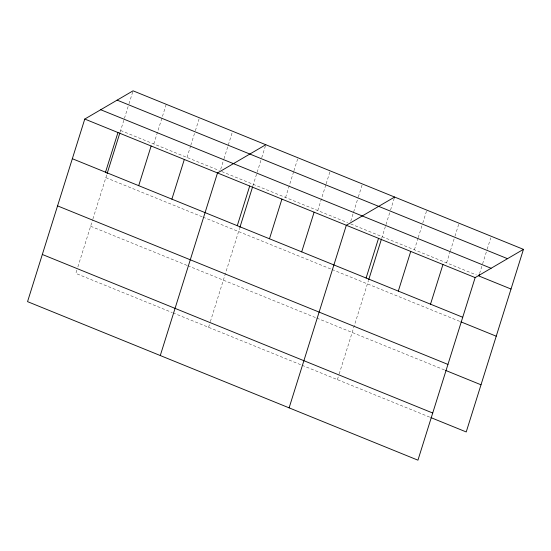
<?xml version="1.0" encoding="UTF-8"?>
<svg xmlns="http://www.w3.org/2000/svg" width="551" height="551" viewBox="0 0 551 551"><rect width="100%" height="100%" fill="white"/><g stroke="black" fill="none" stroke-linecap="round" stroke-linejoin="round"><path stroke-width="0.41" stroke-dasharray="2.75 2.07" d="M76.864 270.155L75.845 273.406L172.229 312.555M77.884 266.904L92.651 219.766M92.905 218.961L106.866 174.405M120.118 132.116L124.182 119.161M124.436 118.348L128.748 104.587M129.003 103.774L133.06 90.825M153.812 143.969L166.244 104.297M186.996 157.441L190.55 146.111M190.804 145.299L195.116 131.537M195.371 130.725L199.428 117.776M220.689 169.302L223.734 159.583M223.981 158.778L232.612 131.248M208.574 327.315L210.103 322.431M210.358 321.619L239.602 228.307M252.854 186.024L261.484 158.488M261.732 157.682L265.796 144.727M285.57 197.478L293.69 171.568M293.945 170.762L298.001 157.806M317.775 210.558L325.896 184.647M326.151 183.841L330.207 170.886M350.746 221.206L358.102 197.726M358.357 196.921L362.413 183.965M337.405 379.632L338.934 374.756M339.189 373.943L368.426 280.624M381.678 238.342L385.741 225.38M385.996 224.574L390.308 210.806M390.563 210L394.619 197.044M414.4 249.796L417.947 238.459M418.202 237.653L422.514 223.892M422.769 223.079L426.832 210.124M446.606 262.875L450.153 251.538M450.408 250.733L454.72 236.971M454.974 236.159L459.038 223.203M479.57 273.523L482.366 264.618M482.614 263.812L486.932 250.051M487.18 249.238L490.734 237.901M120.628 130.491L219.388 170.596M221.757 171.561L347.626 222.68M350.767 223.954L476.457 274.997M105.847 177.656L202.238 216.798M203.03 217.122L331.275 269.205M332.06 269.522L460.106 321.522M90.626 226.247L187.009 265.389M187.801 265.713L316.047 317.796M316.832 318.113L444.877 370.114M173.021 312.872L301.266 364.955M302.051 365.279L430.097 417.279"/><path stroke-width="0.83" d="M84.771 119.05L27.55 301.638L417.94 460.175L475.155 277.594L523.45 249.362L133.06 90.825L84.771 119.05L475.155 277.594M105.523 172.194L117.955 132.522M107.121 173.593L119.863 132.929M138.7 185.673L151.132 146.001M171.884 199.145L184.316 159.48M160.279 355.54L217.5 172.952L265.796 144.727M237.274 225.703L249.706 186.031M239.857 227.494L252.599 186.837M269.48 238.783L281.912 199.111M301.693 251.862L314.125 212.19M289.11 407.857L346.331 225.269L394.619 197.044M366.105 278.021L378.537 238.349M368.681 279.812L381.423 239.155M398.311 291.1L410.743 251.428M430.517 304.18L442.949 264.514M479.322 274.336L478.812 275.955L511.018 289.034M523.45 249.362L466.229 431.95L430.882 417.596M117.122 100.137L507.512 258.681M100.709 109.732L491.093 268.275M72.339 158.716L462.723 317.259M460.891 321.839L496.237 336.2M57.559 205.881L447.942 364.425M445.663 370.43L481.009 384.791M42.331 254.472L432.721 413.016"/></g></svg>
